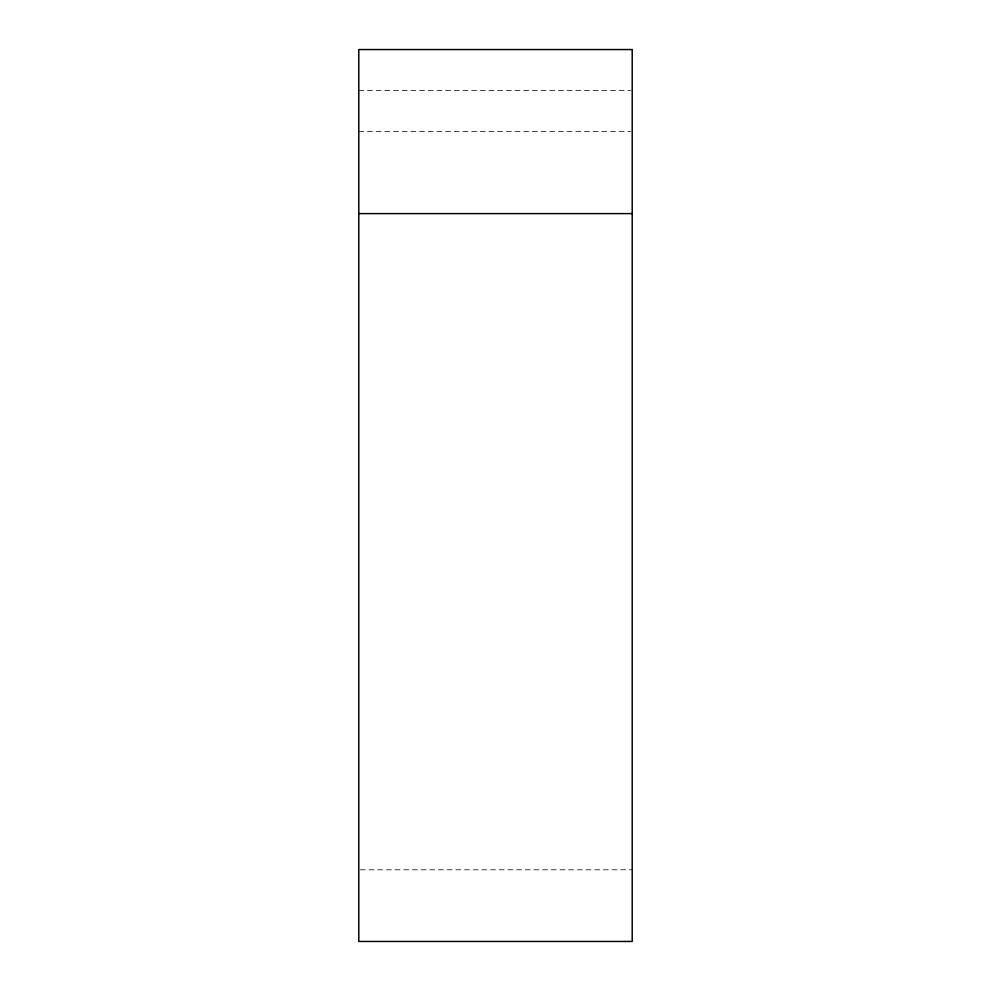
<?xml version="1.0" encoding="UTF-8"?>
<svg xmlns="http://www.w3.org/2000/svg" width="991" height="991" viewBox="0 0 991 991"><rect width="100%" height="100%" fill="white"/><g stroke="black" fill="none" stroke-linecap="round" stroke-linejoin="round"><path stroke-width="0.74" stroke-dasharray="4.96 3.72" d="M358.792 90.565L630.66 90.565M358.792 131.568L630.66 131.568M360.34 869.788L632.208 869.788"/><path stroke-width="1.49" d="M358.792 213.598L632.208 213.598M632.208 49.55L358.792 49.55L358.792 941.45L632.208 941.45L632.208 49.55"/></g></svg>
